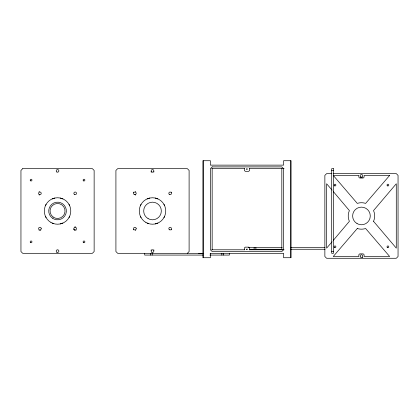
<?xml version="1.0" encoding="UTF-8"?>
<svg xmlns="http://www.w3.org/2000/svg" width="419" height="419" viewBox="0 0 419 419"><rect width="100%" height="100%" fill="white"/><g stroke="black" fill="none" stroke-linecap="round" stroke-linejoin="round"><path stroke-width="0.63" d="M45.462 205.609L46.09 204.372M68.999 217.602L69.627 216.366M140.428 205.609L141.056 204.372M163.965 217.602L164.594 216.366M332.126 241.732L326.626 248.137L326.626 183.763L332.126 190.168M333.393 240.249L349.373 221.332A13.225 13.225 0 0 1 349.373 210.568L333.393 191.651M187.34 253.312L189.105 251.547L189.105 170.423L187.34 168.658L117.676 168.658L115.916 170.423L115.916 251.547L117.676 253.312L203.33 253.312M52.166 198.905L54.795 198.051M62.923 223.07L60.294 223.924M147.127 198.905L149.761 198.051M157.89 223.07L155.26 223.924M211.7 168.658L244.727 168.658M249.258 168.658L284.082 168.658M331.696 170.423L333.461 170.423M331.832 173.623L326.626 173.623L324.861 175.388L324.861 256.512L326.626 258.277L396.285 258.277L398.05 256.512L398.05 175.388L396.285 173.623L333.136 173.623M248.394 247.498L282.223 247.498M290.718 247.498L324.961 247.498M249.666 249.263L282.238 249.263M290.718 249.263L325.06 249.263M211.7 249.787L244.727 249.787M249.258 249.787L284.082 249.787M331.696 251.547L333.461 251.547M210.134 253.312L283.584 253.312L283.584 257.722L291.079 257.722L291.079 160.723L283.584 160.723L283.584 165.133L210.396 165.133L210.396 160.723L202.901 160.723L202.901 257.722L210.396 257.722L210.396 253.312M198.711 253.579L202.23 253.579M202.974 255.077L144.696 255.077L144.696 253.312M209.893 255.077L229.35 255.077L229.35 253.312M155.26 198.051L157.89 198.905M60.294 198.051L62.923 198.905M147.127 223.07L148.42 223.568M52.166 223.07L53.459 223.568M163.965 204.372L164.594 205.609M140.428 216.366L141.056 217.602M68.999 204.372L69.627 205.609M45.462 216.366L46.09 217.602M290.639 160.723L290.639 257.722M281.819 168.658L281.819 249.787M255.889 247.498L255.889 249.263M254.124 247.498L254.124 249.263M249.635 168.658L249.635 170.423L248.755 171.308L245.225 171.308L244.345 170.423L244.345 168.658M249.635 249.787L249.635 248.022L248.755 247.142L245.225 247.142L244.345 248.022L244.345 249.787M223.615 253.312L223.615 255.077M221.855 253.312L221.855 255.077M212.161 168.658L212.161 249.787M203.341 160.723L203.341 257.722M152.191 253.312L152.191 255.077M150.426 253.312L150.426 255.077M135.756 230.151A1.765 1.765 0 0 1 135.332 230.324M133.624 229.869A1.765 1.765 0 0 1 133.347 229.502M171.675 229.502A1.765 1.765 0 0 1 171.392 229.869M135.756 194.877A1.765 1.765 0 0 1 135.332 195.055M133.347 192.468A1.765 1.765 0 0 1 133.624 192.101M135.332 191.645A1.765 1.765 0 0 1 135.756 191.823M171.392 192.101A1.765 1.765 0 0 1 171.675 192.468M154.035 171.748A1.765 1.765 0 0 1 153.757 172.109M151.264 172.109A1.765 1.765 0 0 1 150.981 171.748M150.981 250.227A1.765 1.765 0 0 1 151.264 249.86M153.757 249.86A1.765 1.765 0 0 1 154.035 250.227M362.335 177.357A1.765 1.765 0 0 1 361.911 177.53M361 177.53A1.765 1.765 0 0 1 360.576 177.357M362.702 257.318A1.765 1.765 0 0 1 362.335 257.601M76.064 230.151A1.765 1.765 0 0 1 75.635 230.324M74.723 230.324A1.765 1.765 0 0 1 74.299 230.151M73.655 229.502A1.765 1.765 0 0 1 73.477 229.078M74.723 226.92A1.765 1.765 0 0 1 75.635 226.92M39.454 195.055A1.765 1.765 0 0 1 39.025 194.877M39.025 191.823A1.765 1.765 0 0 1 39.454 191.645M40.79 230.151A1.765 1.765 0 0 1 40.365 230.324M39.454 230.324A1.765 1.765 0 0 1 39.025 230.151M41.23 228.523L41.209 228.868A1.325 1.325 0 0 1 39.779 229.937A1.325 1.325 0 0 1 38.585 228.606A1.325 1.325 0 0 1 39.81 227.302L40.151 227.323A1.325 1.325 0 0 1 41.23 228.523M136.191 228.523L136.175 228.868A1.325 1.325 0 0 1 134.745 229.937A1.325 1.325 0 0 1 133.551 228.606A1.325 1.325 0 0 1 134.771 227.302L135.117 227.323A1.325 1.325 0 0 1 136.191 228.523M246.566 168.988C247.105 170.669 247.875 167.799 246.566 168.988M246.566 249.232C247.105 250.913 247.875 248.043 246.566 249.232M373.539 221.332L396.285 248.137L396.285 183.763L373.539 210.568A13.225 13.225 0 0 1 373.539 221.332M389.675 175.388L365.619 203.398L364.205 203.011A13.225 13.225 0 0 0 358.706 203.011L357.292 203.398L333.236 175.388L358.811 175.388L358.811 177.153L359.691 178.033L363.221 178.033L364.101 177.153L364.101 175.388L389.675 175.388M357.292 228.502L333.236 256.512L358.811 256.512L358.811 254.747L359.691 253.867L363.221 253.867L364.101 254.747L364.101 256.512L389.675 256.512L365.619 228.502L364.205 228.889A13.225 13.225 0 0 1 357.37 228.528L357.292 228.502M22.715 168.658L20.95 170.423L20.95 251.547L22.715 253.312L92.374 253.312L94.139 251.547L94.139 170.423L92.374 168.658L22.715 168.658M212.161 166.898L210.396 168.658L210.396 249.787L212.161 251.547L281.819 251.547L283.584 249.787L283.584 168.658L281.819 166.898L212.161 166.898M333.461 168.658L331.696 168.658L331.696 253.312L333.461 253.312L333.461 168.658M145.896 222.442A13.225 13.225 0 0 0 165.735 210.987A13.225 13.225 0 0 0 145.896 199.533A13.225 13.225 0 0 0 145.896 222.442M148.101 218.624A8.82 8.82 0 0 0 161.325 210.987A8.82 8.82 0 0 0 148.101 203.351A8.82 8.82 0 0 0 148.101 218.624M134.211 194.495A1.325 1.325 0 0 0 136.196 193.353A1.325 1.325 0 0 0 134.211 192.206A1.325 1.325 0 0 0 134.211 194.495M169.208 194.285A1.325 1.325 0 0 0 171.423 193.693A1.325 1.325 0 0 0 169.805 192.075A1.325 1.325 0 0 0 169.208 194.285M169.486 229.769A1.325 1.325 0 0 0 171.465 228.622A1.325 1.325 0 0 0 169.486 227.475A1.325 1.325 0 0 0 169.486 229.769M151.846 172.01A1.325 1.325 0 0 0 153.831 170.863A1.325 1.325 0 0 0 151.846 169.721A1.325 1.325 0 0 0 151.846 172.01M151.846 252.254A1.325 1.325 0 0 0 153.831 251.107A1.325 1.325 0 0 0 151.846 249.965A1.325 1.325 0 0 0 151.846 252.254M360.518 257.004A1.325 1.325 0 0 0 362.734 256.412A1.325 1.325 0 0 0 361.115 254.794A1.325 1.325 0 0 0 360.518 257.004M360.796 176.975A1.325 1.325 0 0 0 362.781 175.828A1.325 1.325 0 0 0 360.796 174.681A1.325 1.325 0 0 0 360.796 176.975M387.47 247.577A0.88 0.88 0 0 0 388.79 246.812A0.88 0.88 0 0 0 387.47 246.047A0.88 0.88 0 0 0 387.47 247.577M387.47 185.853A0.88 0.88 0 0 0 388.79 185.088A0.88 0.88 0 0 0 387.47 184.323A0.88 0.88 0 0 0 387.47 185.853M334.561 185.853A0.88 0.88 0 0 0 335.886 185.088A0.88 0.88 0 0 0 334.561 184.323A0.88 0.88 0 0 0 334.561 185.853M334.561 247.577A0.88 0.88 0 0 0 335.886 246.812A0.88 0.88 0 0 0 334.561 246.047A0.88 0.88 0 0 0 334.561 247.577M357.046 223.589A8.82 8.82 0 0 0 370.276 215.947A8.82 8.82 0 0 0 357.046 208.311A8.82 8.82 0 0 0 357.046 223.589M50.929 222.442A13.225 13.225 0 0 0 70.769 210.987A13.225 13.225 0 0 0 50.929 199.533A13.225 13.225 0 0 0 50.929 222.442M74.247 194.285A1.325 1.325 0 0 0 76.457 193.693A1.325 1.325 0 0 0 74.839 192.075A1.325 1.325 0 0 0 74.247 194.285M30.467 180.746A0.88 0.88 0 0 0 31.944 180.353A0.88 0.88 0 0 0 30.865 179.274A0.88 0.88 0 0 0 30.467 180.746M56.884 172.01A1.325 1.325 0 0 0 58.87 170.863A1.325 1.325 0 0 0 56.884 169.721A1.325 1.325 0 0 0 56.884 172.01M52.359 218.121A8.82 8.82 0 0 0 66.312 211.909A8.82 8.82 0 0 0 53.957 202.932A8.82 8.82 0 0 0 52.359 218.121M39.25 194.495A1.325 1.325 0 0 0 41.23 193.353A1.325 1.325 0 0 0 39.25 192.206A1.325 1.325 0 0 0 39.25 194.495M56.884 252.254A1.325 1.325 0 0 0 58.87 251.107A1.325 1.325 0 0 0 56.884 249.965A1.325 1.325 0 0 0 56.884 252.254M53.14 217.052A7.495 7.495 0 0 0 64.997 211.768A7.495 7.495 0 0 0 54.496 204.137A7.495 7.495 0 0 0 53.14 217.052M74.247 229.56A1.325 1.325 0 0 0 76.457 228.963A1.325 1.325 0 0 0 74.839 227.344A1.325 1.325 0 0 0 74.247 229.56M30.65 242.611A0.88 0.88 0 0 0 31.975 241.847A0.88 0.88 0 0 0 30.65 241.087A0.88 0.88 0 0 0 30.65 242.611M83.559 180.888A0.88 0.88 0 0 0 84.879 180.123A0.88 0.88 0 0 0 83.559 179.358A0.88 0.88 0 0 0 83.559 180.888M83.559 242.611A0.88 0.88 0 0 0 84.879 241.847A0.88 0.88 0 0 0 83.559 241.087A0.88 0.88 0 0 0 83.559 242.611"/></g></svg>
